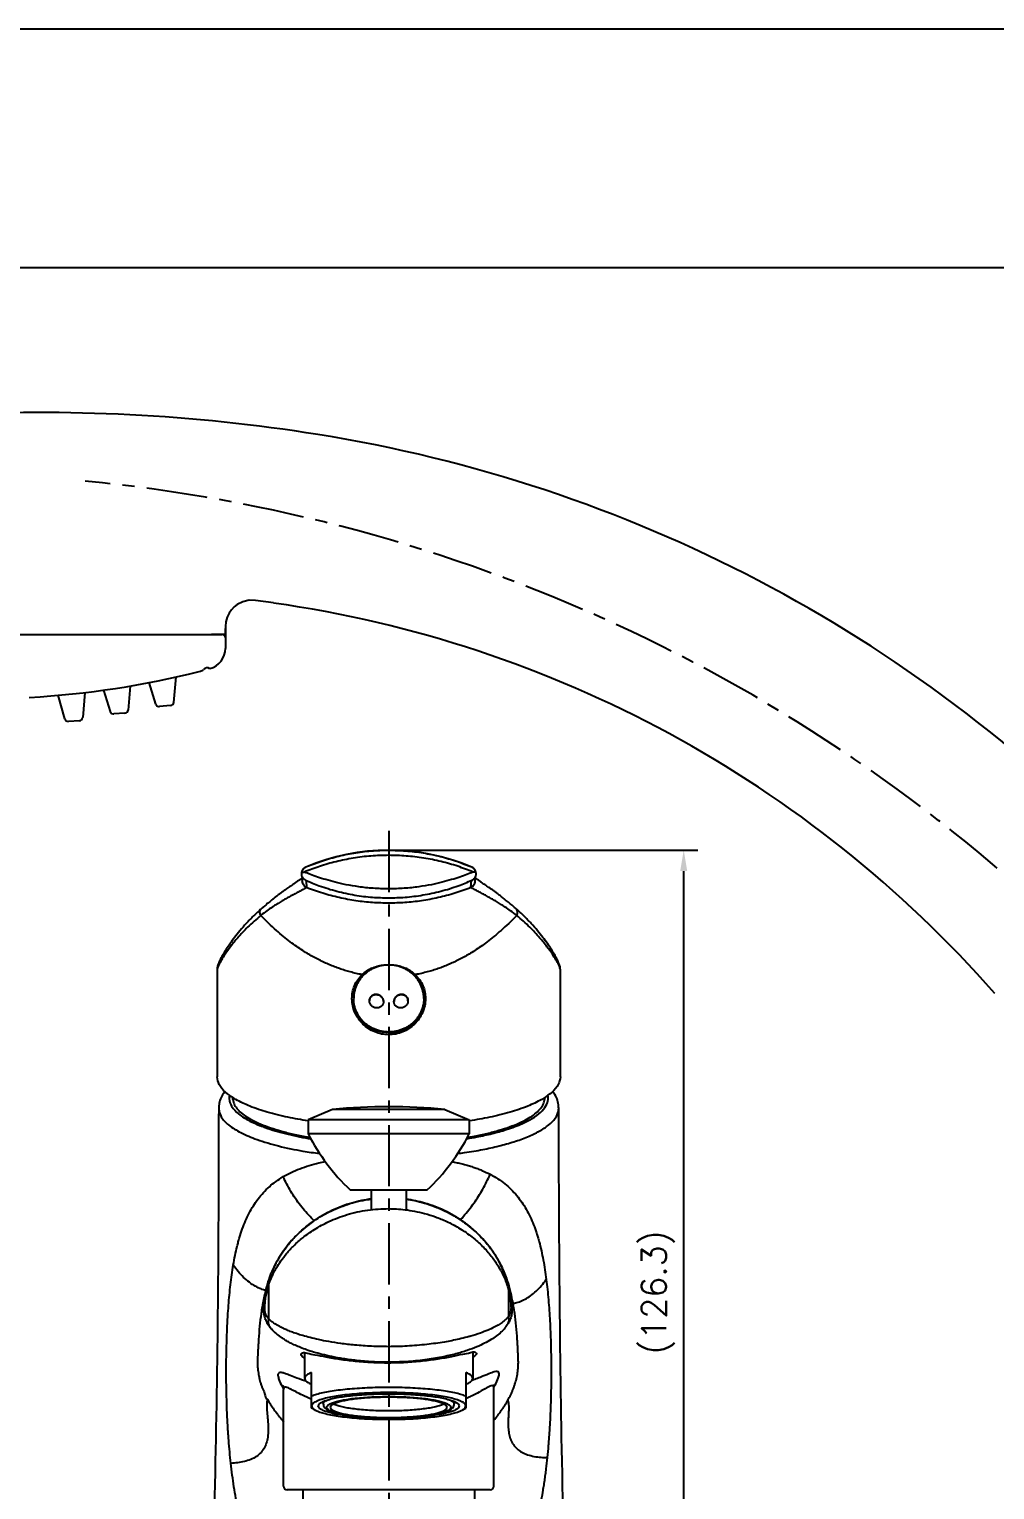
# Model space of a CAD drawing. Extents: x 2371 to 2965, y -1245 to -825.
# Drawn here: x 2711.9 to 2849.7, y -1033.5 to -825 of the extents above; entities that cross this region are included whole.
import ezdxf

# ---------------------------------------------------------------- set-up
doc = ezdxf.new("R2010")
doc.units = 0
doc.header["$LTSCALE"] = 7
doc.header["$MEASUREMENT"] = 0
doc.linetypes.add('CENTER', pattern=[2, 1.25, -0.25, 0.25, -0.25])
doc.layers.get('0').update_dxf_attribs({"color": 2, "linetype": 'CONTINUOUS'})
for name, color, linetype in [('CL', 1, 'CENTER'), ('D', 2, 'CONTINUOUS'), ('DIM', 2, 'CONTINUOUS'), ('DWG', 7, 'CONTINUOUS')]:
    doc.layers.add(name, color=color, linetype=linetype)
doc.styles.add('GHS', font='ROMANS', dxfattribs={"bigfont": 'GHS'})

# ---------------------------------------------------------------- blocks, each defined once
blk = doc.blocks.new('BORDER')
blk.add_line((1, 1), (0, 1))
blk = doc.blocks.new('양식')
at = {"color": 4}
blk.add_line((1219, 386), (1768, 386), dxfattribs=at)
at = {"xscale": 594, "yscale": 420, "zscale": 594}
blk.add_blockref('BORDER', (1188, 0), dxfattribs=at)

msp = doc.modelspace()

# ---------------------------------------------------------------- linework, layer by layer
at = {"color": 7, "linetype": 'Continuous'}
msp.add_spline([(2763.19, -1018.9), (2761.65, -1018.92), (2760.14, -1018.97), (2758.67, -1019.06), (2757.28, -1019.17), (2755.99, -1019.32), (2754.81, -1019.49), (2753.78, -1019.69), (2752.9, -1019.91), (2752.19, -1020.15)], degree=3, dxfattribs=at)
at = {"layer": 'CL'}
msp.add_line((2763.19, -939.44), (2763.19, -1209.14), dxfattribs=at)
msp.add_arc((2697.36, -1123.43), 235, 46.0803, 84.5019, dxfattribs=at)
at = {"layer": 'D'}
for p, q in [((2764.19, -942.19), (2807.29, -942.19)), ((2805.29, -1065.52), (2805.29, -945.19))]:
    msp.add_line(p, q, dxfattribs=at)
msp.add_solid([(2804.79, -945.19), (2805.79, -945.19), (2805.29, -942.19)], dxfattribs=at)
at = {"layer": 'DWG'}
for p, q in [((2746.75, -906.91), (2744.18, -906.55)), ((2739.89, -910.26), (2739.89, -911.39)), ((2739.89, -911.39), (2739.89, -910.55)), ((2704.89, -911.39), (2739.38, -911.39)), ((2739.89, -911.39), (2737.89, -911.39)), ((2739.89, -911.39), (2739.89, -912.89)), ((2739.89, -912.89), (2739.89, -913.39)), ((2732.83, -917.48), (2732.5, -921.12)), ((2723.47, -922.41), (2722.52, -919.35)), ((2726.31, -918.77), (2726, -922.2)), ((2729.97, -921.36), (2729.01, -918.28)), ((2716.98, -923.45), (2716.03, -920.09)), ((2719.85, -919.7), (2719.52, -923.28)), ((2732.05, -921.57), (2730.49, -921.71)), ((2719.05, -923.73), (2717.48, -923.82)), ((2725.54, -922.65), (2723.98, -922.76)), ((2750.75, -945.33), (2750.75, -945.34)), ((2750.86, -946.61), (2750.86, -946.6)), ((2751.35, -944.63), (2751.35, -944.63)), ((2775.04, -944.63), (2775.04, -944.63)), ((2775.53, -946.61), (2775.53, -946.6)), ((2775.64, -945.34), (2775.63, -945.33)), ((2738.69, -959.24), (2738.69, -959.25)), ((2738.69, -959.25), (2738.69, -974.54)), ((2787.69, -959.25), (2787.69, -959.24)), ((2787.69, -959.25), (2787.69, -959.25)), ((2787.69, -974.54), (2787.69, -959.25)), ((2738.93, -979.02), (2738.93, -979.04)), ((2755.19, -979.22), (2751.69, -980.72)), ((2771.19, -979.22), (2755.19, -979.22)), ((2771.19, -979.22), (2774.69, -980.72)), ((2787.45, -979.05), (2787.45, -979.03)), ((2774.69, -980.72), (2751.69, -980.72)), ((2751.69, -980.72), (2751.69, -982.72)), ((2774.69, -980.72), (2774.69, -982.72)), ((2774.69, -982.72), (2751.69, -982.72)), ((2768.69, -990.72), (2757.69, -990.72)), ((2760.69, -990.72), (2760.69, -993.53)), ((2765.69, -990.72), (2765.69, -993.55)), ((2746.44, -1002.6), (2746.45, -1002.56)), ((2779.64, -1002.39), (2779.64, -1002.39)), ((2746.07, -1009.1), (2746.07, -1004.23)), ((2780.32, -1008.73), (2780.32, -1005.09)), ((2744.47, -1014.99), (2744.47, -1015)), ((2751.19, -1013.97), (2751.19, -1017.61)), ((2775.19, -1013.87), (2775.19, -1017.61)), ((2781.68, -1015), (2781.68, -1015)), ((2752.19, -1021.85), (2752.19, -1016.78)), ((2774.19, -1016.78), (2774.19, -1021.85)), ((2748.19, -1033.02), (2748.19, -1019.18)), ((2778.19, -1033.02), (2778.19, -1018.95)), ((2752.72, -1022.14), (2752.19, -1021.85)), ((2773.67, -1022.14), (2774.2, -1021.85)), ((2777.69, -1033.52), (2748.69, -1033.52))]:
    msp.add_line(p, q, dxfattribs=at)
at = {"layer": 'DWG', "color": 2}
for p, q in [((2753.84, -1020.91), (2753.84, -1021.26)), ((2772.54, -1020.91), (2772.54, -1021.26))]:
    msp.add_line(p, q, dxfattribs=at)
at = {"layer": 'DWG', "color": 0}
for p, q in [((2750.94, -1033.52), (2750.94, -1045.02)), ((2775.44, -1033.52), (2775.44, -1045.02))]:
    msp.add_line(p, q, dxfattribs=at)
at = {"layer": 'DWG'}
for points in [[(2744.18, -906.55), (2743.27, -906.53), (2742.38, -906.73), (2741.57, -907.14)], [(2740.42, -908.35), (2740.13, -908.95), (2739.95, -909.6), (2739.89, -910.26)], [(2741.57, -907.14), (2741.13, -907.48), (2740.74, -907.89), (2740.42, -908.35)]]:
    msp.add_lwpolyline(points, dxfattribs=at)
for centre, radius, start, end in [((2713.62, -1129.73), 250, 80.9173, 93.2876), ((2720.65, -1085.74), 205.45, 43.8228, 80.9173), ((2722.97, -1073.68), 168.45, 41.2225, 81.8836), ((2739.39, -911.89), 0.5, 0, 90), ((2736.89, -913.39), 3, 284.914, 0), ((2704.89, -793.24), 127.34, 273.1519, 284.2962), ((2736.22, -915.95), 0.7, 279.5305, 318.8436), ((2737.27, -916.87), 0.7, 55.5333, 138.8436), ((2730.45, -921.21), 0.5, 197.2326, 275), ((2732.01, -921.07), 0.5, 275, 354.8478), ((2717.46, -923.32), 0.5, 195.7016, 273), ((2719.02, -923.24), 0.5, 273, 354.7867), ((2723.94, -922.26), 0.5, 197.2326, 274), ((2725.51, -922.15), 0.5, 274, 354.8478), ((2763.19, -972.19), 30, 66.7374, 113.2612), ((2763.19, -1063.84), 85, 84.5995, 95.4005), ((2778.36, -968.97), 30, 207.2758, 226.464), ((2748.03, -968.97), 30, 313.536, 332.7242), ((2748.69, -1033.02), 0.5, 180, 270), ((2777.69, -1033.02), 0.5, 270, 0)]:
    msp.add_arc(centre, radius, start, end, dxfattribs=at)
for points in [[(2763.19, -942.25), (2760.69, -942.35), (2758.2, -942.66), (2755.78, -943.17), (2753.47, -943.85), (2751.36, -944.65)], [(2775.03, -944.65), (2772.9, -943.84), (2770.56, -943.15), (2768.11, -942.65), (2765.62, -942.35), (2763.19, -942.25)], [(2763.19, -942.94), (2760.65, -943.04), (2758.13, -943.35), (2755.67, -943.85), (2753.33, -944.52), (2751.15, -945.33)], [(2775.24, -945.33), (2773.04, -944.51), (2770.67, -943.83), (2768.18, -943.33), (2765.66, -943.04), (2763.19, -942.94)], [(2750.67, -946.32), (2750.52, -946.42), (2750.36, -946.53), (2750.18, -946.65), (2749.99, -946.78), (2749.79, -946.92), (2749.57, -947.07), (2749.33, -947.23), (2749.08, -947.41), (2748.81, -947.6), (2748.52, -947.8), (2748.21, -948.03), (2747.88, -948.27), (2747.52, -948.53), (2747.14, -948.82), (2746.74, -949.13), (2746.32, -949.47), (2745.87, -949.84), (2745.4, -950.24), (2745.01, -950.57)], [(2750.84, -946.19), (2750.79, -946.22), (2750.67, -946.32)], [(2750.75, -945.34), (2750.73, -945.69), (2750.83, -946.03), (2751.03, -946.31), (2751.31, -946.49)], [(2751.28, -944.66), (2751.17, -944.73), (2750.95, -944.93), (2750.85, -945.09), (2750.8, -945.2), (2750.77, -945.28), (2750.75, -945.33)], [(2751.33, -944.66), (2751.2, -944.73), (2751.08, -944.82), (2750.97, -944.93), (2750.88, -945.05), (2750.8, -945.19), (2750.75, -945.33)], [(2750.75, -945.34), (2750.88, -945.34), (2751.01, -945.33), (2751.15, -945.33)], [(2750.82, -946.01), (2750.82, -946.03), (2750.83, -946.1), (2750.84, -946.16), (2750.84, -946.24), (2750.85, -946.32), (2750.85, -946.41), (2750.86, -946.51), (2750.86, -946.61)], [(2751.47, -947.5), (2751.19, -947.32), (2750.98, -947.06), (2750.88, -946.75), (2750.86, -946.61)], [(2763.19, -947.73), (2760.99, -947.65), (2758.91, -947.43), (2757.1, -947.13), (2755.55, -946.78), (2754.21, -946.41), (2753.04, -946.04), (2752.02, -945.67), (2751.15, -945.33)], [(2751.35, -944.63), (2751.28, -944.66)], [(2751.31, -946.49), (2753.29, -947.28), (2755.8, -948.06), (2758.34, -948.61), (2760.89, -948.92), (2763.19, -949.01)], [(2751.33, -944.66), (2751.35, -944.65)], [(2751.36, -944.65), (2751.33, -944.66)], [(2751.38, -946.5), (2751.42, -946.52)], [(2751.42, -946.52), (2751.42, -946.79)], [(2775.24, -945.33), (2774.36, -945.67), (2773.34, -946.04), (2772.17, -946.41), (2770.83, -946.78), (2769.28, -947.13), (2767.48, -947.43), (2765.4, -947.65), (2763.19, -947.73)], [(2763.19, -949.01), (2765.52, -948.92), (2768.07, -948.6), (2770.61, -948.06), (2773.12, -947.28), (2775.08, -946.49)], [(2774.92, -947.5), (2775.2, -947.32), (2775.4, -947.06), (2775.51, -946.75), (2775.53, -946.61)], [(2774.97, -946.79), (2775.01, -946.5)], [(2775.06, -944.66), (2775.03, -944.65)], [(2775.07, -944.64), (2775.04, -944.63)], [(2775.04, -944.65), (2775.06, -944.66)], [(2775.63, -945.33), (2775.58, -945.19), (2775.51, -945.05), (2775.42, -944.92), (2775.31, -944.82), (2775.19, -944.73), (2775.06, -944.66)], [(2775.63, -945.33), (2775.62, -945.28), (2775.59, -945.2), (2775.54, -945.08), (2775.44, -944.93), (2775.22, -944.73), (2775.07, -944.64)], [(2775.07, -946.49), (2775.36, -946.31), (2775.56, -946.03), (2775.66, -945.69), (2775.64, -945.34)], [(2775.64, -945.34), (2775.51, -945.34), (2775.38, -945.33), (2775.24, -945.33)], [(2775.53, -946.61), (2775.53, -946.51), (2775.53, -946.41), (2775.54, -946.32), (2775.55, -946.24), (2775.55, -946.16), (2775.56, -946.1), (2775.57, -946.03), (2775.57, -946.01)], [(2775.7, -946.3), (2775.66, -946.27), (2775.55, -946.19)], [(2781.38, -950.57), (2780.93, -950.18), (2780.39, -949.73), (2779.88, -949.32), (2779.41, -948.95), (2778.96, -948.61), (2778.55, -948.3), (2778.17, -948.02), (2777.81, -947.76), (2777.48, -947.53), (2777.18, -947.32), (2776.9, -947.12), (2776.64, -946.95), (2776.4, -946.79), (2776.19, -946.64), (2775.99, -946.5), (2775.81, -946.38), (2775.7, -946.3)], [(2751.47, -947.5), (2751.37, -947.59), (2751.11, -947.74), (2750.68, -947.97), (2750.13, -948.26), (2749.54, -948.57), (2748.94, -948.9), (2748.37, -949.22), (2747.83, -949.54), (2747.25, -949.9), (2746.58, -950.34), (2745.81, -950.87), (2744.92, -951.52)], [(2751.42, -946.79), (2751.47, -947.5)], [(2751.47, -947.5), (2753.77, -948.31), (2756.13, -948.93), (2758.52, -949.38), (2760.9, -949.64), (2763.19, -949.72)], [(2763.19, -949.72), (2765.49, -949.64), (2767.87, -949.38), (2770.27, -948.93), (2772.62, -948.31), (2774.92, -947.5)], [(2774.92, -947.5), (2774.97, -946.79)], [(2781.46, -951.52), (2780.58, -950.86), (2779.8, -950.33), (2779.13, -949.9), (2778.55, -949.54), (2778, -949.21), (2777.44, -948.89), (2776.85, -948.57), (2776.27, -948.26), (2775.71, -947.97), (2775.28, -947.74), (2775.02, -947.59), (2774.92, -947.5)], [(2745.01, -950.57), (2743.91, -951.59), (2742.86, -952.67), (2741.96, -953.7), (2741.19, -954.66), (2740.54, -955.55), (2740, -956.36), (2739.56, -957.08), (2739.21, -957.72), (2738.95, -958.27), (2738.78, -958.74), (2738.69, -959.25)], [(2744.92, -951.52), (2744.83, -951.23), (2744.82, -950.95), (2744.9, -950.71), (2745.01, -950.57)], [(2787.69, -959.25), (2787.61, -958.74), (2787.44, -958.27), (2787.18, -957.73), (2786.83, -957.09), (2786.39, -956.36), (2785.85, -955.55), (2785.2, -954.66), (2784.43, -953.7), (2783.53, -952.68), (2782.49, -951.6), (2781.38, -950.57)], [(2781.46, -951.52), (2781.56, -951.23), (2781.57, -950.95), (2781.49, -950.71), (2781.38, -950.57)], [(2744.92, -951.52), (2743.05, -953.22), (2741.65, -954.71), (2740.62, -955.99), (2739.85, -957.05), (2739.31, -957.91), (2738.95, -958.56), (2738.75, -959), (2738.69, -959.25)], [(2759.4, -959.97), (2758.53, -959.79), (2757.71, -959.59), (2756.94, -959.37), (2756.19, -959.12), (2755.45, -958.85), (2754.72, -958.56), (2753.99, -958.24), (2753.26, -957.88), (2752.51, -957.49), (2751.74, -957.05), (2750.92, -956.54), (2750.06, -955.96), (2749.15, -955.3), (2748.19, -954.54), (2747.16, -953.66), (2746.07, -952.65), (2744.92, -951.52)], [(2781.46, -951.52), (2780.32, -952.65), (2779.22, -953.66), (2778.2, -954.53), (2777.24, -955.3), (2776.33, -955.96), (2775.47, -956.54), (2774.66, -957.04), (2773.89, -957.48), (2773.15, -957.87), (2772.42, -958.22), (2771.7, -958.54), (2770.98, -958.84), (2770.25, -959.11), (2769.49, -959.36), (2768.7, -959.58), (2767.87, -959.79), (2766.99, -959.97)], [(2787.69, -959.25), (2787.63, -959), (2787.44, -958.56), (2787.08, -957.91), (2786.54, -957.05), (2785.77, -955.99), (2784.73, -954.71), (2783.34, -953.22), (2781.46, -951.52)], [(2759.4, -959.97), (2760.03, -959.47), (2760.74, -959.07), (2761.52, -958.78), (2762.35, -958.6), (2763.19, -958.55)], [(2766.82, -960.09), (2766.43, -959.74), (2766, -959.42), (2765.54, -959.16), (2765.05, -958.94), (2764.53, -958.77), (2764, -958.66), (2763.47, -958.61), (2762.92, -958.61), (2762.39, -958.66), (2761.86, -958.77), (2761.34, -958.94), (2760.85, -959.16), (2760.39, -959.42), (2759.96, -959.74), (2759.56, -960.09)], [(2760.78, -959.05), (2760.39, -959.28), (2759.96, -959.6), (2759.56, -959.95)], [(2763.19, -958.55), (2764.04, -958.6), (2764.87, -958.78), (2765.64, -959.07), (2766.36, -959.47), (2766.99, -959.97)], [(2766.82, -959.95), (2766.43, -959.6), (2766, -959.28), (2765.61, -959.05)], [(2738.69, -959.25), (2738.69, -961.31), (2738.69, -967.74), (2738.69, -974.52)], [(2757.94, -963.37), (2758.03, -962.47), (2758.31, -961.55), (2758.77, -960.71), (2759.4, -959.97)], [(2759.44, -960.08), (2759.21, -960.35), (2758.91, -960.77), (2758.66, -961.23), (2758.46, -961.71), (2758.31, -962.21), (2758.22, -962.72), (2758.19, -963.24)], [(2759.55, -960.11), (2759.21, -960.49), (2758.91, -960.92), (2758.66, -961.37), (2758.46, -961.85), (2758.31, -962.35), (2758.22, -962.86), (2758.2, -963.21)], [(2759.56, -959.95), (2759.44, -960.08)], [(2759.56, -960.09), (2759.55, -960.11)], [(2766.95, -960.08), (2766.82, -959.95)], [(2766.84, -960.11), (2766.82, -960.09)], [(2768.19, -963.21), (2768.17, -962.86), (2768.08, -962.35), (2767.93, -961.85), (2767.73, -961.37), (2767.48, -960.92), (2767.18, -960.49), (2766.84, -960.11)], [(2768.19, -963.24), (2768.17, -962.72), (2768.08, -962.21), (2767.93, -961.71), (2767.73, -961.23), (2767.48, -960.77), (2767.18, -960.35), (2766.95, -960.08)], [(2766.99, -959.97), (2767.61, -960.71), (2768.08, -961.55), (2768.36, -962.47), (2768.44, -963.37)], [(2787.69, -974.53), (2787.69, -967.74), (2787.69, -961.32), (2787.69, -959.25)], [(2758.2, -963.24), (2758.19, -963.38)], [(2758.2, -963.21), (2758.2, -963.24)], [(2761.44, -962.8), (2761.25, -962.81), (2761.06, -962.85), (2760.88, -962.93), (2760.73, -963.05), (2760.61, -963.18), (2760.52, -963.34), (2760.46, -963.52), (2760.44, -963.7)], [(2760.44, -963.71), (2760.45, -963.62), (2760.49, -963.42), (2760.58, -963.25), (2760.7, -963.09), (2760.85, -962.97), (2761.03, -962.88), (2761.23, -962.83), (2761.44, -962.82)], [(2762.44, -963.82), (2762.44, -963.7), (2762.42, -963.6), (2762.4, -963.52), (2762.37, -963.45), (2762.34, -963.38), (2762.31, -963.32), (2762.27, -963.26), (2762.23, -963.21), (2762.18, -963.15), (2762.13, -963.1), (2762.08, -963.06), (2762.02, -963.01), (2761.96, -962.97), (2761.88, -962.92), (2761.8, -962.88), (2761.7, -962.85), (2761.58, -962.82), (2761.44, -962.8)], [(2761.44, -962.82), (2761.65, -962.85), (2761.86, -962.92), (2762.03, -963.03), (2762.17, -963.16), (2762.27, -963.28), (2762.34, -963.4), (2762.39, -963.51), (2762.42, -963.61), (2762.44, -963.72), (2762.44, -963.83)], [(2764.94, -962.8), (2764.78, -962.82), (2764.64, -962.87), (2764.51, -962.92), (2764.41, -962.98), (2764.32, -963.04), (2764.25, -963.11), (2764.2, -963.17), (2764.15, -963.23), (2764.1, -963.29), (2764.07, -963.35), (2764.04, -963.41), (2764.01, -963.48), (2763.98, -963.54), (2763.97, -963.61), (2763.95, -963.68), (2763.95, -963.75), (2763.94, -963.82)], [(2763.94, -963.83), (2763.95, -963.72), (2763.97, -963.62), (2764, -963.51), (2764.05, -963.4), (2764.12, -963.28), (2764.22, -963.16), (2764.36, -963.03), (2764.53, -962.92), (2764.73, -962.85), (2764.94, -962.82)], [(2765.94, -963.7), (2765.93, -963.52), (2765.87, -963.34), (2765.78, -963.18), (2765.66, -963.05), (2765.51, -962.93), (2765.33, -962.85), (2765.14, -962.81), (2764.94, -962.8)], [(2764.94, -962.82), (2765.15, -962.83), (2765.36, -962.88), (2765.54, -962.97), (2765.69, -963.09), (2765.81, -963.25), (2765.9, -963.42), (2765.94, -963.62), (2765.94, -963.71)], [(2768.19, -963.24), (2768.19, -963.21)], [(2768.19, -963.38), (2768.19, -963.24)], [(2763.19, -968.55), (2762.18, -968.45), (2761.2, -968.15), (2760.3, -967.67), (2759.51, -967.03), (2758.86, -966.25), (2758.37, -965.37), (2758.06, -964.42), (2757.95, -963.44), (2757.94, -963.37)], [(2763.19, -968.26), (2761.94, -968.11), (2760.75, -967.69), (2759.71, -967), (2758.87, -966.09), (2758.29, -965.02), (2757.98, -963.85), (2757.95, -963.44)], [(2768.19, -963.38), (2768.17, -963.9), (2768.08, -964.41), (2767.93, -964.91), (2767.73, -965.39), (2767.48, -965.85), (2767.18, -966.27), (2766.82, -966.67), (2766.43, -967.03), (2766, -967.34), (2765.54, -967.61), (2765.05, -967.82), (2764.53, -967.99), (2764, -968.1), (2763.47, -968.16), (2762.92, -968.16), (2762.39, -968.1), (2761.86, -967.99), (2761.34, -967.82), (2760.85, -967.61), (2760.39, -967.34), (2759.96, -967.03), (2759.56, -966.67), (2759.21, -966.27), (2758.91, -965.85), (2758.66, -965.39), (2758.46, -964.91), (2758.31, -964.41), (2758.22, -963.9), (2758.19, -963.38)], [(2761.44, -964.73), (2761.23, -964.7), (2761.03, -964.62), (2760.85, -964.51), (2760.7, -964.36), (2760.58, -964.2), (2760.49, -964.01), (2760.45, -963.81), (2760.44, -963.71)], [(2762.44, -963.83), (2762.44, -963.94), (2762.42, -964.04), (2762.39, -964.14), (2762.34, -964.25), (2762.27, -964.36), (2762.17, -964.47), (2762.03, -964.58), (2761.86, -964.67), (2761.65, -964.72), (2761.44, -964.73)], [(2768.44, -963.37), (2768.44, -963.44), (2768.33, -964.42), (2768.02, -965.37), (2767.53, -966.25), (2766.88, -967.03), (2766.08, -967.67), (2765.19, -968.15), (2764.21, -968.45), (2763.19, -968.55)], [(2763.19, -968.26), (2764.45, -968.11), (2765.63, -967.69), (2766.68, -967), (2767.52, -966.09), (2768.1, -965.02), (2768.41, -963.85), (2768.44, -963.44)], [(2764.94, -964.73), (2764.73, -964.72), (2764.53, -964.67), (2764.36, -964.58), (2764.22, -964.47), (2764.12, -964.36), (2764.05, -964.25), (2764, -964.14), (2763.97, -964.04), (2763.95, -963.94), (2763.94, -963.83)], [(2765.94, -963.71), (2765.94, -963.81), (2765.9, -964.01), (2765.81, -964.2), (2765.69, -964.36), (2765.54, -964.51), (2765.36, -964.62), (2765.15, -964.7), (2764.94, -964.73)], [(2741.07, -977.62), (2739.89, -976.75), (2739, -975.66), (2738.69, -974.54)], [(2787.69, -974.54), (2787.39, -975.66), (2786.5, -976.75), (2785.32, -977.62)], [(2739.79, -976.65), (2739.73, -976.74), (2739, -978.36), (2738.94, -979.04)], [(2740.47, -977.21), (2740.44, -977.69), (2740.78, -978.76), (2741.76, -979.84), (2743.38, -980.87), (2744.77, -981.5)], [(2740.96, -977.81), (2740.93, -977.52)], [(2740.96, -977.81), (2741.06, -978.25), (2741.4, -978.9), (2741.96, -979.54), (2742.75, -980.16), (2743.74, -980.75), (2744.93, -981.31), (2746.31, -981.83), (2747.87, -982.31), (2749.58, -982.74), (2751.43, -983.11), (2751.96, -983.21)], [(2751.67, -980.86), (2748.8, -980.33), (2745.87, -979.6), (2743.37, -978.75), (2741.37, -977.79), (2741.07, -977.62)], [(2774.43, -983.21), (2774.96, -983.11), (2776.81, -982.74), (2778.52, -982.31), (2780.08, -981.83), (2781.46, -981.31), (2782.65, -980.75), (2783.64, -980.16), (2784.42, -979.54), (2784.99, -978.9), (2785.33, -978.25), (2785.43, -977.81)], [(2785.32, -977.62), (2785.02, -977.79), (2783.02, -978.75), (2780.52, -979.6), (2777.6, -980.33), (2774.72, -980.86)], [(2781.77, -981.44), (2783.35, -980.69), (2784.62, -979.85), (2785.49, -978.94), (2785.91, -977.99), (2785.92, -977.21)], [(2785.46, -977.52), (2785.43, -977.81)], [(2787.45, -979.05), (2787.39, -978.37), (2786.66, -976.73), (2786.6, -976.65)], [(2738.93, -979.02), (2738.82, -1003.7), (2738.45, -1029.49), (2737.83, -1055.59)], [(2738.93, -979.04), (2738.94, -979.13), (2739.3, -980.27), (2740.35, -981.43), (2742.08, -982.52), (2744.4, -983.51), (2747.46, -984.43), (2750.96, -985.16), (2753.33, -985.51)], [(2773.06, -985.51), (2774.02, -985.38), (2776.62, -984.94), (2778.93, -984.43), (2781.06, -983.83), (2783, -983.13), (2784.68, -982.32), (2786.03, -981.43), (2786.96, -980.46), (2787.41, -979.45), (2787.45, -979.05)], [(2788.56, -1055.59), (2787.9, -1027.72), (2787.56, -1001.93), (2787.45, -979.05)], [(2744.77, -981.5), (2744.86, -981.53)], [(2744.86, -981.53), (2745.57, -981.8), (2748.44, -982.66), (2751.71, -983.35), (2752.06, -983.4)], [(2751.69, -980.86), (2751.67, -980.86)], [(2774.33, -983.4), (2775.79, -983.14), (2777.95, -982.66), (2779.95, -982.1), (2781.19, -981.67)], [(2774.72, -980.86), (2774.69, -980.86)], [(2781.19, -981.67), (2781.77, -981.44)], [(2748.12, -988.81), (2749.26, -988.21), (2750.49, -987.68), (2751.82, -987.23), (2753.23, -986.86), (2754.14, -986.66)], [(2772.25, -986.67), (2772.43, -986.7), (2772.77, -986.78), (2773.12, -986.86), (2773.84, -987.03), (2774.54, -987.23), (2775.2, -987.44), (2775.85, -987.67), (2776.49, -987.93), (2777.68, -988.48)], [(2741.01, -1001.44), (2741.27, -1000.08), (2741.56, -998.77), (2741.73, -998.13), (2741.9, -997.51), (2742.3, -996.29), (2743.29, -994.02), (2743.88, -992.98), (2744.55, -992), (2745.31, -991.09), (2746.16, -990.25), (2748.12, -988.81)], [(2752.55, -995.11), (2752.18, -994.73), (2751.38, -993.86), (2750.61, -992.93), (2749.89, -991.95), (2749.23, -990.93), (2748.65, -989.88), (2748.12, -988.81)], [(2773.42, -994.98), (2773.88, -994.46), (2774.62, -993.56), (2775.34, -992.6), (2776.01, -991.6), (2776.62, -990.58), (2777.68, -988.48)], [(2777.68, -988.48), (2778.76, -989.12), (2779.76, -989.84), (2780.65, -990.63), (2781.46, -991.5), (2782.17, -992.44), (2782.81, -993.46), (2783.38, -994.55), (2783.86, -995.68), (2784.28, -996.85), (2784.47, -997.46), (2784.65, -998.1), (2784.97, -999.39), (2785.24, -1000.71), (2785.48, -1002.1), (2785.68, -1003.51)], [(2746.77, -1002.59), (2747.15, -1001.87), (2747.81, -1000.84), (2748.62, -999.79), (2749.64, -998.68), (2750.94, -997.53), (2752.58, -996.36), (2754.65, -995.23), (2757.25, -994.24), (2760.2, -993.59), (2763.18, -993.38)], [(2763.18, -993.38), (2764.3, -993.42), (2765.53, -993.53), (2766.87, -993.74), (2768.32, -994.08), (2769.85, -994.56), (2771.48, -995.22), (2773.17, -996.12), (2774.87, -997.26), (2776.42, -998.6), (2777.69, -999.99), (2778.66, -1001.34), (2779.16, -1002.19)], [(2740.05, -1013.36), (2740.09, -1011.78), (2740.15, -1010.22), (2740.19, -1009.47), (2740.23, -1008.71), (2740.34, -1007.19), (2740.46, -1005.71), (2740.62, -1004.24), (2740.8, -1002.83), (2741.01, -1001.44)], [(2745.63, -1005.06), (2745, -1004.85), (2744.15, -1004.45), (2743.31, -1003.9), (2742.48, -1003.19), (2741.71, -1002.36), (2741.01, -1001.44)], [(2746.44, -1002.6), (2746.01, -1003.76)], [(2746.01, -1003.77), (2746.44, -1002.6)], [(2746.4, -1003.37), (2746.58, -1002.96)], [(2746.58, -1002.96), (2746.7, -1002.72)], [(2746.7, -1002.72), (2746.72, -1002.69)], [(2746.72, -1002.69), (2746.77, -1002.59)], [(2779.16, -1002.19), (2779.38, -1002.61)], [(2779.38, -1002.61), (2779.92, -1003.83), (2780.2, -1004.67)], [(2779.84, -1002.89), (2779.64, -1002.39)], [(2779.64, -1002.39), (2780, -1003.33), (2780.41, -1004.78)], [(2780.36, -1004.43), (2779.84, -1002.89)], [(2745.79, -1004.46), (2745.32, -1006.4), (2744.99, -1008.36), (2744.77, -1010.17), (2744.62, -1012.05), (2744.51, -1014.12), (2744.47, -1015)], [(2746.28, -1010.35), (2746.09, -1010.09), (2745.91, -1009.82), (2745.75, -1009.53), (2745.62, -1009.21), (2745.51, -1008.88), (2745.43, -1008.55), (2745.38, -1008.22), (2745.36, -1007.89), (2745.35, -1007.55), (2745.37, -1007.18), (2745.4, -1006.79), (2745.45, -1006.38), (2745.51, -1005.94), (2745.59, -1005.47), (2745.7, -1004.95), (2745.84, -1004.38), (2746.01, -1003.77)], [(2746.07, -1009.1), (2745.94, -1008.93), (2745.82, -1008.76), (2745.72, -1008.6), (2745.64, -1008.43), (2745.58, -1008.25), (2745.54, -1008.08), (2745.51, -1007.91), (2745.5, -1007.7), (2745.5, -1007.46), (2745.51, -1007.18), (2745.54, -1006.86), (2745.58, -1006.51), (2745.63, -1006.12), (2745.71, -1005.7), (2745.8, -1005.25), (2745.92, -1004.75), (2746.07, -1004.23)], [(2745.88, -1004.17), (2745.79, -1004.46)], [(2746.01, -1003.77), (2745.88, -1004.17)], [(2746.01, -1003.77), (2745.99, -1003.92), (2746.01, -1004.07), (2746.07, -1004.23)], [(2746.01, -1003.76), (2746.01, -1003.77)], [(2746.07, -1004.23), (2746.4, -1003.37)], [(2780.2, -1004.67), (2780.32, -1005.09)], [(2780.41, -1004.78), (2780.5, -1005.17), (2780.58, -1005.61), (2780.66, -1006.11), (2780.74, -1006.69), (2780.79, -1007.34), (2780.78, -1007.99), (2780.69, -1008.64), (2780.49, -1009.27), (2780.22, -1009.8)], [(2780.41, -1004.78), (2780.42, -1004.88), (2780.38, -1004.98), (2780.32, -1005.09)], [(2780.53, -1005.04), (2780.36, -1004.43)], [(2780.54, -1005.1), (2780.53, -1005.04)], [(2780.94, -1006.92), (2781.12, -1006.89), (2781.85, -1006.67), (2782.64, -1006.32), (2783.44, -1005.81), (2784.24, -1005.15), (2784.99, -1004.37), (2785.68, -1003.51)], [(2785.68, -1003.51), (2785.84, -1004.92), (2785.98, -1006.4), (2786.19, -1009.42), (2786.32, -1012.51)], [(2780.32, -1005.09), (2780.39, -1005.44), (2780.47, -1005.82), (2780.54, -1006.27), (2780.6, -1006.77), (2780.64, -1007.3), (2780.64, -1007.75), (2780.59, -1008.12), (2780.48, -1008.43), (2780.32, -1008.73)], [(2781.68, -1015), (2781.65, -1014.12), (2781.54, -1012.04), (2781.39, -1010.16), (2781.17, -1008.34), (2780.83, -1006.38), (2780.54, -1005.1)], [(2746.28, -1010.35), (2746.11, -1009.97), (2746.03, -1009.55), (2746.07, -1009.1)], [(2751.96, -1011.79), (2750.92, -1011.51), (2750.05, -1011.23), (2749.3, -1010.96), (2748.66, -1010.7), (2748.12, -1010.46), (2747.67, -1010.23), (2747.28, -1010.01), (2746.95, -1009.81), (2746.67, -1009.61), (2746.43, -1009.43), (2746.24, -1009.26), (2746.07, -1009.1)], [(2780.32, -1008.73), (2779.98, -1009.12), (2779.53, -1009.51), (2778.97, -1009.9), (2778.26, -1010.3), (2777.37, -1010.72), (2776.27, -1011.15), (2774.91, -1011.58), (2774.39, -1011.72)], [(2780.22, -1009.8), (2780.34, -1009.47), (2780.37, -1009.1), (2780.32, -1008.73)], [(2763.19, -1015.31), (2760.86, -1015.25), (2758.61, -1015.06), (2756.7, -1014.81), (2755.07, -1014.51), (2753.67, -1014.19), (2752.48, -1013.87), (2751.47, -1013.54), (2750.59, -1013.21), (2749.84, -1012.88), (2749.18, -1012.57), (2748.62, -1012.26), (2748.13, -1011.96), (2747.7, -1011.67), (2747.33, -1011.39), (2747.01, -1011.11), (2746.73, -1010.85), (2746.49, -1010.59), (2746.28, -1010.35)], [(2780.22, -1009.8), (2779.78, -1010.42), (2779.24, -1010.99), (2778.58, -1011.55), (2777.8, -1012.08), (2776.87, -1012.6), (2775.75, -1013.12), (2774.4, -1013.63), (2772.76, -1014.12), (2770.76, -1014.57), (2768.36, -1014.97), (2765.69, -1015.23), (2763.19, -1015.31)], [(2740.01, -1016.57), (2740.02, -1014.94), (2740.05, -1013.36)], [(2763.19, -1013.09), (2760.74, -1013.03), (2758.36, -1012.86), (2756.35, -1012.63), (2754.63, -1012.37), (2753.18, -1012.08), (2751.96, -1011.79)], [(2774.39, -1011.72), (2773.23, -1012.01), (2771.15, -1012.42), (2768.63, -1012.77), (2765.81, -1013.01), (2763.19, -1013.09)], [(2786.32, -1012.51), (2786.34, -1013.32), (2786.34, -1013.73), (2786.35, -1014.12), (2786.36, -1014.5), (2786.36, -1014.9), (2786.37, -1015.71), (2786.37, -1016.51), (2786.37, -1017.32)], [(2744.47, -1015), (2744.47, -1015.51), (2744.53, -1016.41), (2744.66, -1017.26)], [(2750.71, -1014.12), (2750.88, -1013.96), (2751.54, -1014.01), (2752.65, -1014.23), (2754.22, -1014.54), (2756.18, -1014.87), (2758.4, -1015.14), (2760.79, -1015.32), (2763.19, -1015.38)], [(2763.19, -1015.38), (2765.6, -1015.31), (2768.01, -1015.11), (2770.25, -1014.82), (2772.21, -1014.47), (2773.77, -1014.14), (2774.87, -1013.92), (2775.51, -1013.86), (2775.68, -1014.01)], [(2781.69, -1015.41), (2781.69, -1015.26), (2781.68, -1015)], [(2781.68, -1015.7), (2781.69, -1015.41)], [(2740.14, -1022.85), (2740.09, -1021.47), (2740.05, -1019.81), (2740.02, -1018.17), (2740.01, -1016.57)], [(2744.66, -1017.26), (2744.75, -1017.7), (2744.76, -1017.75)], [(2747.39, -1017.17), (2747.53, -1017.78), (2747.96, -1018.74)], [(2752.19, -1016.78), (2751.71, -1017.01), (2751.38, -1017.25), (2751.22, -1017.49), (2751.2, -1017.61)], [(2775.19, -1017.61), (2775.17, -1017.49), (2775.01, -1017.25), (2774.68, -1017.01), (2774.19, -1016.78)], [(2778.4, -1018.55), (2778.82, -1017.59), (2778.96, -1016.98)], [(2780.2, -1020.73), (2780.6, -1019.95), (2780.79, -1019.55), (2780.96, -1019.14), (2781.11, -1018.72), (2781.24, -1018.32), (2781.46, -1017.46), (2781.61, -1016.58), (2781.68, -1015.76)], [(2781.68, -1015.76), (2781.68, -1015.7)], [(2786.37, -1017.32), (2786.37, -1017.72), (2786.35, -1018.97)], [(2744.76, -1017.75), (2744.87, -1018.15), (2745, -1018.56), (2745.14, -1018.97), (2745.49, -1019.79), (2745.88, -1020.57), (2745.89, -1020.57)], [(2747.96, -1018.74), (2748.19, -1019.15)], [(2748.16, -1018.76), (2748.14, -1018.69), (2748.15, -1018.76), (2748.19, -1019.03), (2748.19, -1019.18)], [(2748.2, -1019.12), (2748.19, -1019.18)], [(2751.48, -1018.07), (2751.38, -1018.03), (2751.08, -1017.93)], [(2751.2, -1017.61), (2751.22, -1017.74), (2751.38, -1017.98), (2751.71, -1018.22), (2752.19, -1018.45)], [(2774.19, -1021.55), (2774.08, -1021.28), (2773.75, -1021.02), (2773.2, -1020.76), (2772.45, -1020.52), (2771.51, -1020.3), (2770.4, -1020.11), (2769.14, -1019.95), (2767.76, -1019.82), (2766.29, -1019.72), (2764.76, -1019.66), (2763.19, -1019.64), (2761.63, -1019.66), (2760.1, -1019.72), (2758.63, -1019.82), (2757.25, -1019.95), (2755.99, -1020.11), (2754.88, -1020.3), (2753.94, -1020.52), (2753.19, -1020.76), (2752.64, -1021.02), (2752.31, -1021.28), (2752.19, -1021.55)], [(2774.19, -1020.15), (2773.49, -1019.91), (2772.61, -1019.69), (2771.57, -1019.49), (2770.4, -1019.32), (2769.11, -1019.17), (2767.72, -1019.06), (2766.25, -1018.97), (2764.74, -1018.92), (2763.19, -1018.9)], [(2774.19, -1018.45), (2774.68, -1018.22), (2775.01, -1017.98), (2775.17, -1017.74), (2775.19, -1017.61)], [(2775.1, -1017.9), (2775.07, -1017.91)], [(2775.28, -1017.83), (2775.1, -1017.9)], [(2778.19, -1018.95), (2778.08, -1018.68), (2777.98, -1018.65)], [(2778.2, -1018.94), (2778.2, -1018.79), (2778.24, -1018.53), (2778.25, -1018.48), (2778.25, -1018.47)], [(2778.2, -1018.93), (2778.4, -1018.55)], [(2786.35, -1018.97), (2786.32, -1020.6), (2786.26, -1022.24), (2786.19, -1023.9), (2786.14, -1024.74), (2786.09, -1025.57), (2786.03, -1026.39), (2785.96, -1027.22), (2785.81, -1028.91)], [(2745.88, -1020.57), (2745.81, -1020.94), (2745.78, -1021.37), (2745.79, -1021.9), (2745.84, -1022.53), (2745.91, -1023.26), (2745.98, -1024.07), (2745.95, -1025.82), (2745.78, -1026.68), (2745.46, -1027.48), (2744.97, -1028.18), (2744.32, -1028.75), (2743.51, -1029.19), (2742.59, -1029.48), (2741.6, -1029.66), (2740.66, -1029.75)], [(2745.89, -1020.57), (2746.33, -1021.33), (2746.82, -1022.06), (2747.34, -1022.76), (2747.88, -1023.43)], [(2752.19, -1021.55), (2752.31, -1021.83), (2752.64, -1022.09), (2752.72, -1022.14)], [(2773.67, -1022.14), (2773.75, -1022.09), (2774.08, -1021.83), (2774.19, -1021.55)], [(2778.19, -1023.58), (2778.74, -1022.91), (2779.01, -1022.56), (2779.26, -1022.21), (2779.51, -1021.85), (2779.75, -1021.49), (2780.2, -1020.73)], [(2780.2, -1020.73), (2780.27, -1021.11), (2780.31, -1021.54), (2780.32, -1022.04), (2780.29, -1022.64), (2780.26, -1023.31), (2780.24, -1024.05), (2780.27, -1024.83), (2780.38, -1025.61), (2780.61, -1026.37), (2780.98, -1027.06), (2781.5, -1027.66), (2782.18, -1028.15), (2783, -1028.51), (2783.92, -1028.75), (2784.89, -1028.87), (2785.81, -1028.92)], [(2740.16, -1023.1), (2740.15, -1023.02), (2740.15, -1022.93), (2740.14, -1022.85)], [(2740.66, -1029.74), (2740.5, -1028.12), (2740.36, -1026.43), (2740.3, -1025.6), (2740.24, -1024.77), (2740.16, -1023.1)], [(2747.88, -1023.43), (2748.19, -1023.78)], [(2752.72, -1022.14), (2753.19, -1022.35), (2753.94, -1022.59), (2754.88, -1022.8), (2755.99, -1023), (2757.25, -1023.16), (2758.63, -1023.29), (2760.1, -1023.39), (2761.63, -1023.44), (2763.19, -1023.46), (2764.76, -1023.44), (2766.29, -1023.39), (2767.76, -1023.29), (2769.14, -1023.16), (2770.4, -1023), (2771.51, -1022.8), (2772.45, -1022.59), (2773.2, -1022.35), (2773.67, -1022.14)], [(2741.72, -1036.36), (2741.39, -1034.73), (2741.11, -1033.1), (2740.87, -1031.42), (2740.66, -1029.74)], [(2785.81, -1028.91), (2785.62, -1030.55), (2785.52, -1031.37), (2785.4, -1032.21), (2785.27, -1033.06), (2785.14, -1033.86), (2784.84, -1035.49)]]:
    msp.add_spline(points, degree=3, dxfattribs=at)
for points, knots in [([(2760.69, -992), (2759.75, -992.12), (2757.83, -992.53), (2755.03, -993.58), (2752.39, -995.11), (2750.06, -997.05), (2748.16, -999.3), (2747.04, -1001.2), (2746.56, -1002.31), (2746.45, -1002.56)], [2.504829, 2.504829, 2.504829, 2.504829, 5.348331, 8.375549, 11.432319, 14.464855, 17.437275, 20.223638, 21.047689, 21.047689, 21.047689, 21.047689]), ([(2746.45, -1002.56), (2746.48, -1002.49), (2746.69, -1002), (2747.11, -1001.12), (2747.8, -999.94), (2748.64, -998.75), (2749.69, -997.52), (2751.01, -996.24), (2752.68, -994.96), (2754.79, -993.72), (2757.33, -992.69), (2759.38, -992.18), (2760.54, -992.03), (2760.69, -992.01)], [0, 0, 0, 0, 0.238324, 1.591074, 2.920843, 4.340855, 5.949002, 7.768808, 9.846217, 12.254267, 15.057406, 18.069664, 18.551297, 18.551297, 18.551297, 18.551297]), ([(2779.64, -1002.39), (2779.51, -1002.11), (2779.04, -1001.04), (2777.94, -999.23), (2776.13, -997.08), (2773.86, -995.17), (2771.22, -993.61), (2768.46, -992.57), (2766.58, -992.15), (2765.69, -992.03)], [0, 0, 0, 0, 0.917983, 3.505335, 6.31703, 9.303216, 12.388278, 15.460369, 18.132413, 18.132413, 18.132413, 18.132413]), ([(2765.69, -992.03), (2766.09, -992.09), (2766.97, -992.24), (2768.36, -992.59), (2769.9, -993.11), (2771.53, -993.83), (2773.22, -994.79), (2774.9, -996.02), (2776.43, -997.45), (2777.71, -998.97), (2778.7, -1000.47), (2779.3, -1001.61), (2779.57, -1002.24), (2779.64, -1002.39)], [2.345502, 2.345502, 2.345502, 2.345502, 3.543596, 5.02363, 6.640749, 8.411065, 10.363485, 12.477487, 14.621219, 16.627741, 18.41932, 20.015519, 20.487861, 20.487861, 20.487861, 20.487861]), ([(2751.19, -1014.75), (2751.13, -1014.69), (2750.91, -1014.51), (2750.63, -1014.29), (2750.7, -1014.13), (2750.71, -1014.12)], [13.0221446, 13.0221446, 13.0221446, 13.0221446, 13.2716085, 13.7868587, 13.811017, 13.811017, 13.811017, 13.811017]), ([(2775.68, -1014.01), (2775.69, -1014.02), (2775.76, -1014.18), (2775.48, -1014.4), (2775.26, -1014.59), (2775.19, -1014.65)], [0, 0, 0, 0, 0.0241092, 0.5342949, 0.7939295, 0.7939295, 0.7939295, 0.7939295]), ([(2751.48, -1018.07), (2751.45, -1018.05), (2750.98, -1017.89), (2750.2, -1017.61), (2749.23, -1017.23), (2748.54, -1016.97), (2748.05, -1016.82), (2747.72, -1016.77), (2747.49, -1016.83), (2747.39, -1016.99), (2747.39, -1017.11), (2747.39, -1017.17)], [11.979617, 11.979617, 11.979617, 11.979617, 12.091345, 13.464234, 14.471291, 15.193105, 15.684825, 15.996912, 16.191958, 16.353322, 16.536501, 16.536501, 16.536501, 16.536501]), ([(2778.96, -1016.98), (2778.94, -1016.86), (2778.9, -1016.59), (2778.29, -1016.64), (2777.62, -1016.92), (2776.48, -1017.37), (2775.6, -1017.72), (2775.08, -1017.91), (2775.08, -1017.91)], [0, 0, 0, 0, 0.324484, 0.715008, 1.481511, 2.679266, 4.312354, 4.334581, 4.334581, 4.334581, 4.334581]), ([(2752.19, -1020.63), (2752.17, -1020.62), (2751.73, -1020.43), (2750.98, -1020.07), (2750.05, -1019.59), (2749.37, -1019.23), (2748.89, -1019), (2748.56, -1018.88), (2748.32, -1018.87), (2748.21, -1019), (2748.2, -1019.08), (2748.2, -1019.12)], [11.388814, 11.388814, 11.388814, 11.388814, 11.476242, 12.835036, 13.861357, 14.616544, 15.140904, 15.472257, 15.664762, 15.808454, 15.917198, 15.917198, 15.917198, 15.917198]), ([(2777.98, -1018.65), (2777.88, -1018.68), (2777.51, -1018.77), (2776.81, -1019.19), (2775.73, -1019.77), (2774.81, -1020.24), (2774.26, -1020.5), (2774.19, -1020.53)], [0, 0, 0, 0, 0.314922, 1.140765, 2.38993, 4.02505, 4.231435, 4.231435, 4.231435, 4.231435])]:
    msp.add_open_spline(points, degree=3, knots=knots, dxfattribs=at)
at = {"layer": 'DWG', "color": 2}
for points in [[(2753.14, -1021.55), (2753.25, -1021.31), (2753.55, -1021.06), (2754.05, -1020.83), (2754.74, -1020.61), (2755.6, -1020.41), (2756.61, -1020.23), (2757.76, -1020.09), (2759.02, -1019.97), (2760.36, -1019.88), (2761.76, -1019.83), (2763.19, -1019.81)], [(2763.19, -1023.3), (2761.76, -1023.28), (2760.36, -1023.23), (2759.02, -1023.14), (2757.76, -1023.02), (2756.61, -1022.87), (2755.6, -1022.7), (2754.74, -1022.5), (2754.05, -1022.28), (2753.55, -1022.05), (2753.25, -1021.8), (2753.14, -1021.55)], [(2753.84, -1021.26), (2753.94, -1021.03), (2754.23, -1020.8), (2754.39, -1020.72)], [(2753.84, -1021.26), (2753.9, -1021.55), (2754.06, -1021.81), (2754.3, -1022.03), (2754.64, -1022.22), (2755.1, -1022.41), (2755.74, -1022.6), (2756.55, -1022.78), (2757.47, -1022.94), (2758.49, -1023.06), (2759.59, -1023.16), (2760.76, -1023.24), (2761.96, -1023.28), (2763.19, -1023.3)], [(2763.19, -1023.29), (2761.98, -1023.27), (2760.76, -1023.23), (2759.57, -1023.15), (2758.45, -1023.05), (2757.43, -1022.92), (2756.53, -1022.76), (2755.76, -1022.59), (2755.15, -1022.39), (2754.71, -1022.19), (2754.44, -1021.97), (2754.34, -1021.75), (2754.44, -1021.53), (2754.71, -1021.32), (2755.15, -1021.11), (2755.76, -1020.92), (2756.53, -1020.74), (2757.43, -1020.58), (2758.45, -1020.45), (2759.57, -1020.35), (2760.76, -1020.27), (2761.98, -1020.23), (2763.19, -1020.21)], [(2763.19, -1020.3), (2762.01, -1020.32), (2760.84, -1020.36), (2759.73, -1020.43), (2758.68, -1020.53), (2757.73, -1020.65), (2756.88, -1020.8), (2756.17, -1020.97), (2755.6, -1021.15), (2755.18, -1021.34), (2754.93, -1021.54), (2754.84, -1021.75)], [(2755.34, -1021.26), (2755.42, -1021.3), (2755.96, -1021.49), (2756.67, -1021.67), (2757.52, -1021.83), (2758.49, -1021.96), (2759.57, -1022.07), (2760.73, -1022.15), (2761.95, -1022.2), (2763.19, -1022.22)], [(2763.19, -1019.81), (2764.62, -1019.83), (2766.03, -1019.88), (2767.37, -1019.97), (2768.63, -1020.09), (2769.78, -1020.23), (2770.79, -1020.41), (2771.65, -1020.61), (2772.34, -1020.83), (2772.84, -1021.06), (2773.14, -1021.31), (2773.24, -1021.55)], [(2763.19, -1020.21), (2764.41, -1020.23), (2765.63, -1020.27), (2766.82, -1020.35), (2767.94, -1020.45), (2768.96, -1020.58), (2769.86, -1020.74), (2770.62, -1020.92), (2771.24, -1021.11), (2771.68, -1021.32), (2771.95, -1021.53), (2772.04, -1021.75), (2771.95, -1021.97), (2771.68, -1022.19), (2771.24, -1022.39), (2770.62, -1022.59), (2769.86, -1022.76), (2768.96, -1022.92), (2767.94, -1023.05), (2766.82, -1023.15), (2765.63, -1023.23), (2764.41, -1023.27), (2763.19, -1023.29)], [(2771.54, -1021.75), (2771.46, -1021.54), (2771.21, -1021.34), (2770.79, -1021.15), (2770.22, -1020.97), (2769.51, -1020.8), (2768.66, -1020.65), (2767.71, -1020.53), (2766.66, -1020.43), (2765.55, -1020.36), (2764.38, -1020.32), (2763.19, -1020.3)], [(2763.19, -1022.22), (2764.44, -1022.2), (2765.66, -1022.15), (2766.82, -1022.07), (2767.9, -1021.96), (2768.87, -1021.83), (2769.72, -1021.67), (2770.43, -1021.49), (2770.97, -1021.3), (2771.05, -1021.26)], [(2763.19, -1023.3), (2764.43, -1023.28), (2765.64, -1023.24), (2766.81, -1023.16), (2767.91, -1023.06), (2768.93, -1022.93), (2769.85, -1022.78), (2770.66, -1022.6), (2771.3, -1022.41), (2771.75, -1022.22), (2772.09, -1022.03), (2772.33, -1021.81), (2772.49, -1021.55), (2772.54, -1021.26)], [(2773.24, -1021.55), (2773.14, -1021.8), (2772.84, -1022.05), (2772.34, -1022.28), (2771.65, -1022.5), (2770.79, -1022.7), (2769.78, -1022.87), (2768.63, -1023.02), (2767.37, -1023.14), (2766.03, -1023.23), (2764.62, -1023.28), (2763.19, -1023.3)], [(2772, -1020.72), (2772.16, -1020.8), (2772.45, -1021.03), (2772.54, -1021.26)], [(2754.84, -1021.75), (2754.93, -1021.96), (2755.18, -1022.16), (2755.6, -1022.35), (2756.17, -1022.53), (2756.88, -1022.7), (2757.73, -1022.85), (2758.68, -1022.97), (2759.73, -1023.07), (2760.84, -1023.14), (2762.01, -1023.19), (2763.19, -1023.2)], [(2763.19, -1023.2), (2764.38, -1023.19), (2765.55, -1023.14), (2766.66, -1023.07), (2767.71, -1022.97), (2768.66, -1022.85), (2769.51, -1022.7), (2770.22, -1022.53), (2770.79, -1022.35), (2771.21, -1022.16), (2771.46, -1021.96), (2771.54, -1021.75)]]:
    msp.add_spline(points, degree=3, dxfattribs=at)

# ---------------------------------------------------------------- block references
at = {"layer": 'DIM'}
msp.add_blockref('양식', (1183, -1245), dxfattribs=at)

# ---------------------------------------------------------------- texts
at = {"layer": 'D', "insert": (2801.62, -1005.35), "char_height": 3.5, "attachment_point": 5, "rotation": 90, "style": 'GHS'}
msp.add_mtext('\\A1;(126.3)', dxfattribs=at)

doc.saveas('drawing.dxf')
